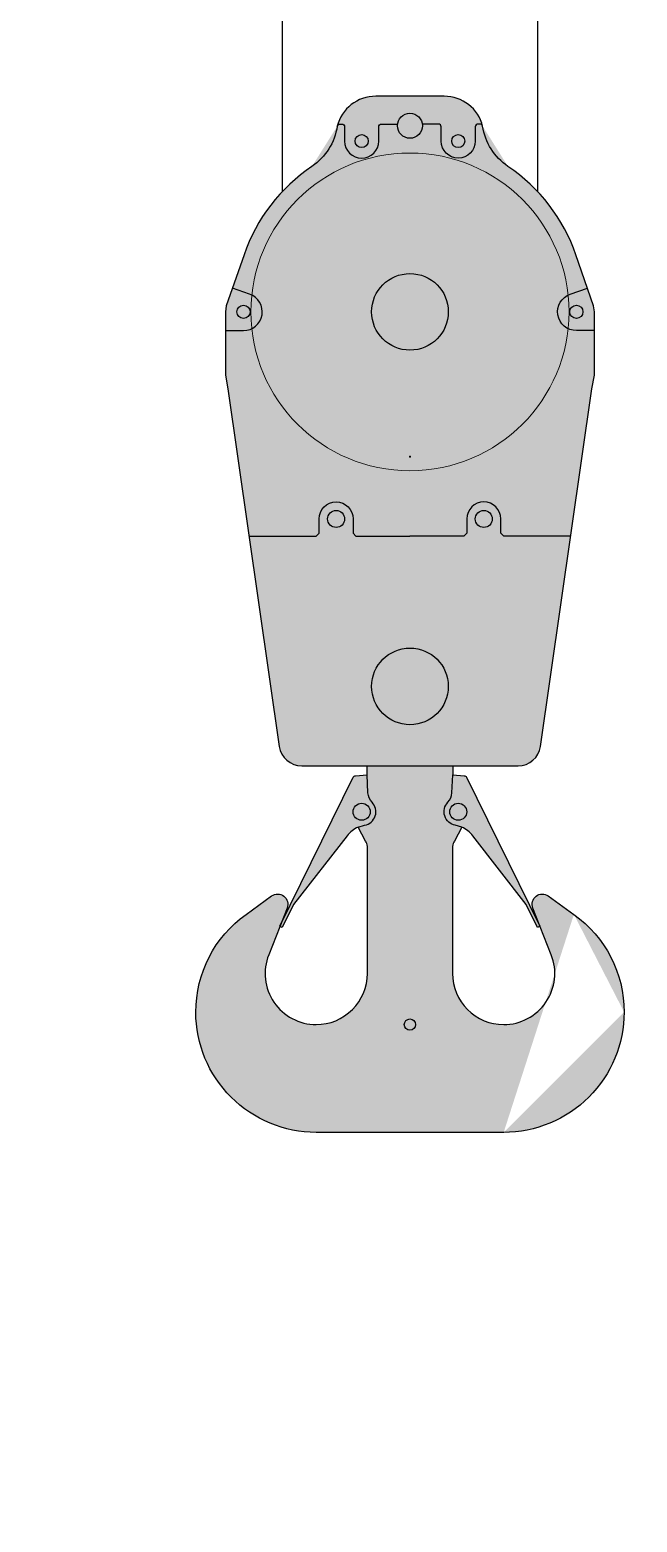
# Model space of a CAD drawing. Header units: millimetres. Extents: x -8379 to 6888, y 2213 to 23681.
# Drawn here: x 5819 to 6888, y 18421 to 21051 of the extents above; entities that cross this region are included whole.
import ezdxf
from ezdxf.enums import TextEntityAlignment as Align

# ---------------------------------------------------------------- set-up
doc = ezdxf.new("R2010")
doc.units = ezdxf.units.MM
doc.set_wipeout_variables(frame=1)
doc.layers.add('Техника. Кран LTM 1100-5.1', color=250, linetype='Continuous', true_color=0x333333)
doc.layers.add('Техника. Кран LTM 1100-5.1 Штрих', color=7, linetype='Continuous', true_color=0xffe38f)
doc.styles.add('arial', font='arial.ttf')

# ---------------------------------------------------------------- blocks, each defined once
blk = doc.blocks.new('BLOCK-20230507.062934')
at = {"color": 0, "linetype": 'ByBlock', "lineweight": -2, "transparency": 16777216}
blk.add_wipeout([(10500, 1070), (10500, 377.5), (350, 377.5), (350, 1070)], dxfattribs=at)
blk = doc.blocks.new('BLOCK-20230507.063436')
at = {"color": 0, "linetype": 'ByBlock', "lineweight": -2, "transparency": 16777216}
blk.add_wipeout([(5122.5, 328.5), (5122.5, -426.5), (-4867.5, -426.5), (-4867.5, -426.5), (-4877.5, -426.5), (-4877.5, 328.5)], dxfattribs=at)
blk = doc.blocks.new('BLOCK-7 roll')
blk.add_wipeout([(75.4, 439.9), (95.6, 438.6), (95.6, 438.6), (96.9, 438.3), (98, 437.7), (99, 436.9), (99.7, 435.8), (99.7, 435.8), (228.9, 173.3), (224.7, 171.2), (204.8, 211.6), (110.7, 332.8), (110.7, 332.8), (106.6, 337.4), (102, 341.5), (96.9, 345), (91.4, 347.8), (78.2, 323.3), (78.2, 323.3), (77, 321.1), (76, 318.9), (75.4, 316.5), (75, 314.1), (75, 314.1), (75, 90), (75, 90), (81.9, 55.6), (101.4, 26.4), (130.6, 6.9), (165, 0), (165, 0), (165, 0), (205.1, 9.4), (236.8, 35.7), (253.5, 73.4), (251.6, 114.6), (248.7, 123), (216.3, 205.4), (216.3, 205.4), (215.6, 216.7), (221.9, 226.2), (232.6, 230), (243.5, 226.6), (243.5, 226.6), (288.6, 194.2), (288.6, 194.2), (325.6, 160.4), (353.6, 118.8), (371.1, 71.8), (377, 22), (377, 22), (377, 22), (367.5, -40.8), (339.8, -97.9), (296.5, -144.3), (241.4, -175.7), (179.5, -189.5), (165, -190), (-165, -190), (-165, -190), (-227.8, -180.5), (-284.9, -152.8), (-331.3, -109.5), (-362.7, -54.4), (-376.5, 7.5), (-377, 22), (-377, 22), (-371.1, 71.8), (-353.6, 118.8), (-325.6, 160.4), (-288.6, 194.2), (-288.6, 194.2), (-243.5, 226.6), (-243.5, 226.6), (-232.6, 230), (-221.9, 226.2), (-215.6, 216.7), (-216.3, 205.4), (-216.3, 205.4), (-248.7, 123), (-248.7, 123), (-254.7, 82.2), (-241.8, 43.1), (-212.9, 13.8), (-173.9, 0.4), (-165, 0), (-165, 0), (-130.6, 6.9), (-101.4, 26.4), (-81.9, 55.6), (-75, 90), (-75, 90), (-75, 314.1), (-75, 314.1), (-75.4, 316.5), (-76, 318.9), (-77, 321.1), (-78.2, 323.3), (-91.4, 347.8), (-91.4, 347.8), (-96.9, 345), (-102, 341.5), (-106.6, 337.4), (-110.7, 332.8), (-110.7, 332.8), (-204.8, 211.6), (-224.7, 171.2), (-228.9, 173.3), (-99.7, 435.8), (-99.7, 435.8), (-99, 436.9), (-98, 437.7), (-96.9, 438.3), (-95.6, 438.6), (-75.4, 439.9), (-75.4, 456), (75.4, 456)])
at = {"color": 0, "linetype": 'ByBlock', "lineweight": -2, "transparency": 16777216}
for points in [[(-91.4, 347.8), (-79.8, 351.4, 0.602985), (-66.8, 391.8, -0.183801), (-73.9, 408.1), (-75.4, 439.9)], [(91.4, 347.8), (79.8, 351.4, -0.602985), (66.8, 391.8, 0.183801), (73.9, 408.1), (75.4, 439.9)]]:
    blk.add_lwpolyline(points, format="xyb", dxfattribs=at)
for centre, radius in [((-85, 375), 15), ((85, 375), 15), ((0, 0), 10)]:
    blk.add_circle(centre, radius, dxfattribs=at)
blk.add_wipeout([(-60.2, 1636), (-82.9, 1632.3), (-103.2, 1621.3), (-118.8, 1604.3), (-128, 1583.1), (-128, 1583.1), (-128, 1583.1), (-133.4, 1562.4), (-142.9, 1543.2), (-156.1, 1526.3), (-172.5, 1512.4), (-172.5, 1512.4), (-172.5, 1512.4), (-211.5, 1481.3), (-245, 1444.3), (-272.1, 1402.4), (-292.1, 1356.7), (-292.1, 1356.7), (-323.3, 1266.4), (-325, 1256), (-325, 1144.6), (-320.4, 1120.6), (-230, 490.2), (-230, 490.2), (-225.5, 476.8), (-216.6, 465.7), (-204.4, 458.5), (-190.4, 456), (-190.4, 456), (190.4, 456), (190.4, 456), (204.4, 458.5), (216.6, 465.7), (225.5, 476.8), (230, 490.2), (230, 490.2), (320.4, 1120.6), (325, 1144.6), (325, 1256), (323.3, 1266.4), (292.1, 1356.7), (292.1, 1356.7), (272.1, 1402.4), (245, 1444.3), (211.5, 1481.3), (172.5, 1512.4), (172.5, 1512.4), (172.5, 1512.4), (156.1, 1526.3), (142.9, 1543.2), (133.4, 1562.4), (128, 1583.1), (128, 1583.1), (128, 1583.1), (118.8, 1604.3), (103.2, 1621.3), (82.9, 1632.3), (60.2, 1636), (60.2, 1636)])
at = {"layer": 'Техника. Кран LTM 1100-5.1 Штрих'}
h = blk.add_hatch(color=256, dxfattribs=at)
h.dxf.hatch_style = 1
edge = h.paths.add_edge_path()
edge.add_arc((-60.5, 1566.4), 69.6, 89.7299, 166.0921)
edge.add_arc((-231.8, 1599), 105, 304.4226, 351.3082, ccw=False)
edge.add_arc((0, 1256), 309, 123.9286, 160.9778)
edge.add_line((-292.1, 1356.7), (-323.3, 1266.4))
edge.add_line((-323.3, 1266.4), (-325, 1256))
edge.add_line((-325, 1256), (-325, 1144.6))
edge.add_line((-325, 1144.6), (-320.4, 1120.6))
edge.add_line((-320.4, 1120.6), (-230, 490.2))
edge.add_arc((-190.4, 496), 40, 188.354, 270)
edge.add_line((-190.4, 456), (190.4, 456))
edge.add_arc((190.4, 496), 40, 270, 351.646)
edge.add_line((230, 490.2), (320.4, 1120.6))
edge.add_line((320.4, 1120.6), (325, 1144.6))
edge.add_line((325, 1144.6), (325, 1256))
edge.add_line((325, 1256), (323.3, 1266.4))
edge.add_line((323.3, 1266.4), (292.1, 1356.7))
edge.add_arc((0, 1256), 309, 19.0222, 56.0714)
edge.add_arc((231.8, 1599), 105, 188.6918, 235.5774, ccw=False)
edge.add_arc((60.5, 1566.4), 69.6, 13.9079, 90.2701)
edge.add_line((60.2, 1636), (-60.2, 1636))
at = {"layer": 'Техника. Кран LTM 1100-5.1 Штрих', "true_color": 0xadadad}
h = blk.add_hatch(color=253, dxfattribs=at)
h.dxf.hatch_style = 1
edge = h.paths.add_edge_path()
edge.add_line((75.4, 456), (75.4, 439.9))
edge.add_line((75.4, 439.9), (95.6, 438.6))
edge.add_arc((95.2, 433.6), 5, 26.2551, 86.2551, ccw=False)
edge.add_line((99.7, 435.8), (228.9, 173.3))
edge.add_line((228.9, 173.3), (224.7, 171.2))
edge.add_line((224.7, 171.2), (204.8, 211.6))
edge.add_line((204.8, 211.6), (110.7, 332.8))
edge.add_arc((71.2, 302.1), 50, 37.8152, 66.1332)
edge.add_line((91.4, 347.8), (78.2, 323.3))
edge.add_arc((94.4, 312.4), 19.5, 146.0717, 175.1219)
edge.add_line((75, 314.1), (75, 90))
edge.add_arc((165, 90), 90, 180, 270)
edge.add_arc((165, 90), 90, 270, 381.5119)
edge.add_line((248.7, 123), (216.3, 205.4))
edge.add_arc((233, 212), 18, 54.324, 201.5119, ccw=False)
edge.add_line((243.5, 226.6), (288.6, 194.2))
edge.add_arc((165, 22), 212, 0, 54.324, ccw=False)
edge.add_arc((165, 22), 212, 270, 360, ccw=False)
edge.add_line((165, -190), (-165, -190))
edge.add_arc((-165, 22), 212, 180, 270, ccw=False)
edge.add_arc((-165, 22), 212, 125.676, 180, ccw=False)
edge.add_line((-288.6, 194.2), (-243.5, 226.6))
edge.add_arc((-233, 212), 18, -21.5119, 125.676, ccw=False)
edge.add_line((-216.3, 205.4), (-248.7, 123))
edge.add_arc((-165, 90), 90, 158.4881, 270)
edge.add_arc((-165, 90), 90, 270, 360)
edge.add_line((-75, 90), (-75, 314.1))
edge.add_arc((-94.4, 312.4), 19.5, 4.8781, 33.9283)
edge.add_line((-78.2, 323.3), (-91.4, 347.8))
edge.add_arc((-71.2, 302.1), 50, 113.8668, 142.1848)
edge.add_line((-110.7, 332.8), (-204.8, 211.6))
edge.add_line((-204.8, 211.6), (-224.7, 171.2))
edge.add_line((-224.7, 171.2), (-228.9, 173.3))
edge.add_line((-228.9, 173.3), (-99.7, 435.8))
edge.add_arc((-95.2, 433.6), 5, 93.7449, 153.7449, ccw=False)
edge.add_line((-95.6, 438.6), (-75.4, 439.9))
edge.add_line((-75.4, 439.9), (-75.4, 456))
edge.add_line((-75.4, 456), (75.4, 456))
at = {"color": 0, "linetype": 'ByBlock', "lineweight": -2, "transparency": 16777216}
for points in [[(-60.2, 1636, 0.346096), (-128, 1583.1, -0.20748), (-172.5, 1512.4, 0.163081), (-292.1, 1356.7), (-323.3, 1266.4), (-325, 1256), (-325, 1144.6), (-320.4, 1120.6), (-230, 490.2, 0.372125), (-190.4, 456), (190.4, 456, 0.372125), (230, 490.2), (320.4, 1120.6), (325, 1144.6), (325, 1256), (323.3, 1266.4), (292.1, 1356.7, 0.163081), (172.5, 1512.4, -0.20748), (128, 1583.1, 0.346096), (60.2, 1636)], [(75.4, 456), (75.4, 439.9), (95.6, 438.6, -0.267949), (99.7, 435.8), (228.9, 173.3), (224.7, 171.2), (204.8, 211.6), (110.7, 332.8, 0.124193), (91.4, 347.8), (78.2, 323.3, 0.127439), (75, 314.1), (75, 90, 0.414214), (165, 0, 0.528981), (248.7, 123), (216.3, 205.4, -0.748013), (243.5, 226.6), (288.6, 194.2, -0.241575), (377, 22, -0.414214), (165, -190), (-165, -190, -0.414214), (-377, 22, -0.241575), (-288.6, 194.2), (-243.5, 226.6, -0.748013), (-216.3, 205.4), (-248.7, 123, 0.528981), (-165, 0, 0.414214), (-75, 90), (-75, 314.1, 0.127439), (-78.2, 323.3), (-91.4, 347.8, 0.124193), (-110.7, 332.8), (-204.8, 211.6), (-224.7, 171.2), (-228.9, 173.3), (-99.7, 435.8, -0.267949), (-95.6, 438.6), (-75.4, 439.9), (-75.4, 456)]]:
    blk.add_lwpolyline(points, format="xyb", close=True, dxfattribs=at)
for points in [[(-128, 1583.1, -0.348351), (-123.2, 1587), (-120, 1587, -0.414214), (-115, 1582), (-115, 1557, 1), (-55, 1557), (-55, 1582, -0.414214), (-50, 1587), (-21.8, 1587)], [(128, 1583.1, 0.348351), (123.2, 1587), (120, 1587, 0.414214), (115, 1582), (115, 1557, -1), (55, 1557), (55, 1582, 0.414214), (50, 1587), (21.8, 1587)], [(-325, 1223), (-293, 1223, 0.846396), (-282.2, 1287.2), (-312.5, 1297.6)], [(325, 1223), (293, 1223, -0.846396), (282.2, 1287.2), (312.5, 1297.6)], [(-283.2, 861), (-165, 861), (-160, 866), (-160, 891, -1), (-100, 891), (-100, 866), (-95, 861), (0, 861)], [(283.2, 861), (165, 861), (160, 866), (160, 891, 1), (100, 891), (100, 866), (95, 861), (0, 861)]]:
    blk.add_lwpolyline(points, format="xyb", dxfattribs=at)
for centre, radius in [((0, 1584), 22), ((-85, 1557), 11.5), ((85, 1557), 11.5), ((0, 1256), 67.5), ((-293, 1256), 11.6), ((293, 1256), 11.6), ((-130, 891), 15), ((130, 891), 15), ((0, 596), 67.5)]:
    blk.add_circle(centre, radius, dxfattribs=at)
at = {"color": 0, "linetype": 'ByBlock', "lineweight": 5, "transparency": 16777216}
blk.add_circle((0, 1256), 280, dxfattribs=at)
blk = doc.blocks.new('BLOCK-5 roll')
blk.add_wipeout([(59, 359), (59, 359), (59, 356), (60, 353), (61, 351), (62, 348), (62, 348), (62, 356), (87, 361), (177, 146), (173, 143), (156, 186), (88, 278), (88, 278), (85, 282), (82, 285), (78, 287), (74, 289), (62, 268), (62, 268), (61, 265), (60, 263), (59, 260), (59, 258), (59, 70), (59, 70), (64, 43), (80, 21), (102, 5), (129, 0), (129, 0), (129, 0), (161, 8), (186, 29), (198, 59), (195, 92), (195, 92), (172, 163), (172, 163), (171, 172), (176, 179), (184, 182), (192, 180), (192, 180), (213, 168), (213, 168), (248, 141), (276, 106), (293, 64), (299, 20), (299, 20), (299, 20), (290, -36), (262, -86), (220, -124), (167, -146), (129, -150), (-129, -150), (-129, -150), (-185, -141), (-235, -113), (-273, -71), (-295, -18), (-299, 20), (-299, 20), (-293, 64), (-276, 106), (-248, 141), (-213, 168), (-213, 168), (-192, 180), (-192, 180), (-184, 182), (-176, 179), (-171, 172), (-172, 163), (-172, 163), (-195, 92), (-195, 92), (-198, 59), (-186, 29), (-161, 8), (-129, 0), (-129, 0), (-129, 0), (-102, 5), (-80, 21), (-64, 43), (-59, 70), (-59, 70), (-59, 258), (-59, 258), (-59, 260), (-60, 263), (-61, 265), (-62, 268), (-74, 289), (-74, 289), (-78, 287), (-82, 285), (-85, 282), (-88, 278), (-156, 186), (-173, 143), (-177, 146), (-87, 361), (-62, 356), (-62, 348), (-62, 348), (-61, 351), (-60, 353), (-59, 356), (-59, 359), (-59, 359), (-59, 370), (59, 370)])
at = {"layer": 'Техника. Кран LTM 1100-5.1 Штрих'}
h = blk.add_hatch(color=256, dxfattribs=at)
h.dxf.hatch_style = 1
edge = h.paths.add_edge_path()
edge.add_arc((0, 1475), 50, 113.578178, 125.225424)
edge.add_line((-29, 1516), (-109, 1459))
edge.add_arc((-85, 1426), 41, 125.225424, 152.582541)
edge.add_arc((-299, 1537), 200, 305.964807, 332.582541, ccw=False)
edge.add_arc((0, 1125), 309, 125.964807, 160.977823)
edge.add_line((-292, 1226), (-323, 1135))
edge.add_line((-323, 1135), (-325, 1125))
edge.add_line((-325, 1125), (-325, 1046))
edge.add_line((-325, 1046), (-323, 1028))
edge.add_line((-323, 1028), (-265, 809))
edge.add_arc((-257, 811), 9, 194.703552, 374.703552)
edge.add_line((-248, 814), (-259, 858))
edge.add_arc((-240, 863), 20, 14.703552, 194.703552, ccw=False)
edge.add_line((-221, 868), (-190, 752))
edge.add_arc((-210, 747), 20, -165.296448, 14.703552, ccw=False)
edge.add_line((-229, 742), (-241, 787))
edge.add_arc((-249, 784), 9, 14.703552, 194.703552)
edge.add_line((-258, 782), (-158, 400))
edge.add_arc((-119, 410), 40, 194.703552, 270)
edge.add_line((-119, 370), (119, 370))
edge.add_arc((119, 410), 40, 270, 345.296448)
edge.add_line((158, 400), (258, 782))
edge.add_arc((249, 784), 9, 345.296448, 525.296448)
edge.add_line((241, 787), (229, 742))
edge.add_arc((210, 747), 20, 165.296448, 345.296448, ccw=False)
edge.add_line((190, 752), (221, 868))
edge.add_arc((240, 863), 20, -14.703552, 165.296448, ccw=False)
edge.add_line((259, 858), (248, 814))
edge.add_arc((257, 811), 9, 165.296448, 345.296448)
edge.add_line((265, 809), (323, 1028))
edge.add_line((323, 1028), (325, 1046))
edge.add_line((325, 1046), (325, 1125))
edge.add_line((325, 1125), (323, 1135))
edge.add_line((323, 1135), (292, 1226))
edge.add_arc((0, 1125), 309, 19.022177, 54.035193)
edge.add_arc((299, 1537), 200, 207.417459, 234.035193, ccw=False)
edge.add_arc((85, 1426), 41, 27.417459, 54.774576)
edge.add_line((109, 1459), (29, 1516))
edge.add_arc((0, 1475), 50, 54.774576, 66.421822)
edge.add_line((20, 1521), (20, 1562))
edge.add_line((20, 1562), (-20, 1562))
edge.add_line((-20, 1562), (-20, 1521))
at = {"layer": 'Техника. Кран LTM 1100-5.1 Штрих', "true_color": 0xadadad}
h = blk.add_hatch(color=253, dxfattribs=at)
h.dxf.hatch_style = 1
edge = h.paths.add_edge_path()
edge.add_line((59, 370), (59, 359))
edge.add_arc((79, 359), 20, 180, 211.46625)
edge.add_line((62, 348), (62, 356))
edge.add_line((62, 356), (87, 361))
edge.add_line((87, 361), (177, 146))
edge.add_line((177, 146), (173, 143))
edge.add_line((173, 143), (156, 186))
edge.add_line((156, 186), (88, 278))
edge.add_arc((56, 254), 40, 37.833682, 63.028914)
edge.add_line((74, 289), (62, 268))
edge.add_arc((79, 258), 20, 150, 180)
edge.add_line((59, 258), (59, 70))
edge.add_arc((129, 70), 70, 180, 270)
edge.add_arc((129, 70), 70, 270, 378.34627)
edge.add_line((195, 92), (172, 163))
edge.add_arc((185, 168), 14.2, 60.055724, 198.670563, ccw=False)
edge.add_line((192, 180), (213, 168))
edge.add_arc((129, 20), 170, 0, 60.527068, ccw=False)
edge.add_arc((129, 20), 170, 270, 360, ccw=False)
edge.add_line((129, -150), (-129, -150))
edge.add_arc((-129, 20), 170, 180, 270, ccw=False)
edge.add_arc((-129, 20), 170, 119.472932, 180, ccw=False)
edge.add_line((-213, 168), (-192, 180))
edge.add_arc((-185, 168), 14.2, -18.670563, 119.944276, ccw=False)
edge.add_line((-172, 163), (-195, 92))
edge.add_arc((-129, 70), 70, 161.65373, 270)
edge.add_arc((-129, 70), 70, 270, 360)
edge.add_line((-59, 70), (-59, 258))
edge.add_arc((-79, 258), 20, 0, 30)
edge.add_line((-62, 268), (-74, 289))
edge.add_arc((-56, 254), 40, 116.971086, 142.166318)
edge.add_line((-88, 278), (-156, 186))
edge.add_line((-156, 186), (-173, 143))
edge.add_line((-173, 143), (-177, 146))
edge.add_line((-177, 146), (-87, 361))
edge.add_line((-87, 361), (-62, 356))
edge.add_line((-62, 356), (-62, 348))
edge.add_arc((-79, 359), 20, 328.53375, 360)
edge.add_line((-59, 359), (-59, 370))
edge.add_line((-59, 370), (59, 370))
at = {"color": 0, "linetype": 'ByBlock', "lineweight": -2, "transparency": 16777216}
for points in [[(-20, 1521, 0.05086449), (-29, 1516), (-109, 1459, 0.11993814), (-121, 1445, -0.11666682), (-181, 1375, 0.15397286), (-292, 1226), (-323, 1135), (-325, 1125), (-325, 1046), (-323, 1028), (-265, 809, 1), (-248, 814), (-259, 858, -1), (-221, 868), (-190, 752, -1), (-229, 742), (-241, 787, 1), (-258, 782), (-158, 400, 0.34089744), (-119, 370), (119, 370, 0.34089744), (158, 400), (258, 782, 1), (241, 787), (229, 742, -1), (190, 752), (221, 868, -1), (259, 858), (248, 814, 1), (265, 809), (323, 1028), (325, 1046), (325, 1125), (323, 1135), (292, 1226, 0.15397286), (181, 1375, -0.11666682), (121, 1445, 0.11993814), (109, 1459), (29, 1516, 0.05086449), (20, 1521), (20, 1562), (-20, 1562)], [(59, 370), (59, 359, 0.13816668), (62, 348), (62, 356), (87, 361), (177, 146), (173, 143), (156, 186), (88, 278, 0.11037997), (74, 289), (62, 268, 0.1316525), (59, 258), (59, 70, 0.41421356), (129, 0, 0.51143006), (195, 92), (172, 163, -0.69123822), (192, 180), (213, 168, -0.2704156), (299, 20, -0.41421356), (129, -150), (-129, -150, -0.41421356), (-299, 20, -0.2704156), (-213, 168), (-192, 180, -0.69123822), (-172, 163), (-195, 92, 0.51143006), (-129, 0, 0.41421356), (-59, 70), (-59, 258, 0.1316525), (-62, 268), (-74, 289, 0.11037997), (-88, 278), (-156, 186), (-173, 143), (-177, 146), (-87, 361), (-62, 356), (-62, 348, 0.13816668), (-59, 359), (-59, 370)]]:
    blk.add_lwpolyline(points, format="xyb", close=True, dxfattribs=at)
for points in [[(-325, 1092), (-293, 1092, 0.84639639), (-282, 1156), (-312, 1167)], [(-74, 289, -0.0781177), (-63, 293, 0.65701152), (-53, 332, -0.18963962), (-62, 348)], [(-20, 1521, -0.10324372), (0, 1525)], [(0, 1525, -0.10324372), (20, 1521, -0.10324372)], [(74, 289, 0.0781177), (63, 293, -0.65701152), (53, 332, 0.18963962), (62, 348)], [(325, 1092), (293, 1092, -0.84639639), (282, 1156), (312, 1167)]]:
    blk.add_lwpolyline(points, format="xyb", dxfattribs=at)
for centre, radius in [((-293, 1125), 10), ((-130, 760), 26), ((-85, 1426), 15), ((-66, 315), 10), ((0, 505), 63), ((0, 1125), 53), ((0, 1475), 25), ((0, 0), 10), ((66, 315), 10), ((85, 1426), 15), ((130, 760), 26), ((293, 1125), 10)]:
    blk.add_circle(centre, radius, dxfattribs=at)
at = {"color": 0, "linetype": 'ByBlock', "lineweight": 5, "transparency": 16777216}
blk.add_circle((0, 1125), 280, dxfattribs=at)
blk = doc.blocks.new('BLOCK-20230507.215406')
blk.add_wipeout([(-20, 1377), (-92, 1377), (-92, 1377), (-94, 1376), (-96, 1374), (-97, 1372), (-96, 1369), (-96, 1369), (-96, 1369), (-108, 1378), (-123, 1377), (-134, 1368), (-136, 1353), (-136, 1353), (-138, 1356), (-141, 1357), (-145, 1356), (-147, 1353), (-172, 1257), (-184, 1241), (-292, 1093), (-323, 1002), (-325, 992), (-325, 917), (-322, 898), (-254, 661), (-254, 661), (-250, 656), (-243, 655), (-237, 659), (-237, 666), (-249, 710), (-249, 710), (-248, 726), (-236, 735), (-220, 734), (-211, 722), (-178, 606), (-178, 606), (-179, 591), (-191, 582), (-206, 583), (-216, 595), (-229, 639), (-229, 639), (-233, 645), (-240, 646), (-245, 641), (-246, 634), (-158, 331), (-158, 331), (-153, 319), (-144, 310), (-133, 304), (-120, 302), (-120, 302), (120, 302), (120, 302), (133, 304), (144, 310), (153, 319), (158, 331), (246, 634), (246, 634), (245, 641), (240, 646), (233, 645), (229, 639), (216, 595), (216, 595), (206, 583), (191, 582), (179, 591), (178, 606), (211, 722), (211, 722), (220, 734), (236, 735), (248, 726), (249, 710), (237, 666), (237, 666), (237, 659), (243, 655), (250, 656), (254, 661), (322, 898), (325, 917), (325, 992), (323, 1002), (292, 1093), (184, 1241), (172, 1257), (147, 1353), (147, 1353), (145, 1356), (141, 1357), (138, 1356), (136, 1353), (136, 1353), (134, 1368), (123, 1377), (108, 1378), (96, 1369), (96, 1369), (97, 1372), (96, 1374), (94, 1376), (92, 1377), (92, 1377), (20, 1377), (20, 1405), (-20, 1405)])
blk.add_wipeout([(48, 284), (59, 286), (59, 286), (61, 286), (63, 285), (64, 284), (65, 283), (65, 283), (145, 109), (141, 107), (126, 137), (72, 206), (72, 206), (67, 211), (62, 215), (56, 218), (50, 219), (50, 219), (48, 220), (47, 56), (47, 56), (52, 35), (64, 16), (82, 4), (104, 0), (104, 0), (104, 0), (129, 6), (149, 23), (159, 47), (157, 73), (157, 73), (138, 132), (138, 132), (138, 139), (142, 144), (149, 146), (156, 143), (156, 143), (190, 114), (190, 114), (209, 93), (224, 69), (232, 42), (235, 14), (235, 14), (235, 14), (226, -35), (199, -77), (158, -106), (110, -118), (104, -118), (-104, -118), (-104, -118), (-153, -109), (-195, -81), (-224, -41), (-235, 8), (-236, 14), (-236, 14), (-232, 42), (-224, 69), (-209, 93), (-190, 114), (-190, 114), (-156, 143), (-156, 143), (-149, 146), (-142, 144), (-138, 139), (-138, 132), (-138, 132), (-157, 73), (-157, 73), (-159, 47), (-149, 23), (-129, 6), (-104, 0), (-104, 0), (-104, 0), (-82, 4), (-64, 16), (-52, 35), (-48, 56), (-48, 56), (-48, 220), (-50, 219), (-50, 219), (-56, 218), (-62, 215), (-67, 211), (-72, 206), (-72, 206), (-126, 137), (-141, 107), (-145, 109), (-65, 283), (-65, 283), (-64, 284), (-63, 285), (-61, 286), (-59, 286), (-59, 286), (-48, 284), (-48, 302), (48, 302)])
at = {"layer": 'Техника. Кран LTM 1100-5.1 Штрих'}
h = blk.add_hatch(color=256, dxfattribs=at)
h.dxf.hatch_style = 1
edge = h.paths.add_edge_path()
edge.add_line((-20, 1405), (-20, 1377))
edge.add_line((-20, 1377), (-92, 1377))
edge.add_arc((-92, 1372), 5, 90, 211.232929)
edge.add_arc((-115, 1357), 22.3, 34.613733, 189.458784)
edge.add_arc((-142, 1352), 5.28, 14.029117, 163.916047)
edge.add_line((-147, 1353), (-172, 1257))
edge.add_line((-172, 1257), (-184, 1241))
edge.add_line((-184, 1241), (-292, 1093))
edge.add_line((-292, 1093), (-323, 1002))
edge.add_line((-323, 1002), (-325, 992))
edge.add_line((-325, 992), (-325, 917))
edge.add_line((-325, 917), (-322, 898))
edge.add_line((-322, 898), (-254, 661))
edge.add_arc((-245, 664), 9, 196.122599, 376.122599)
edge.add_line((-237, 666), (-249, 710))
edge.add_arc((-230, 716), 20, 16.122599, 196.122599, ccw=False)
edge.add_line((-211, 722), (-178, 606))
edge.add_arc((-197, 601), 20, -163.877401, 16.122599, ccw=False)
edge.add_line((-216, 595), (-229, 639))
edge.add_arc((-237, 637), 9, 16.122599, 196.122599)
edge.add_line((-246, 634), (-158, 331))
edge.add_arc((-120, 342), 40, 196.122599, 270)
edge.add_line((-120, 302), (120, 302))
edge.add_arc((120, 342), 40, 270, 343.877401)
edge.add_line((158, 331), (246, 634))
edge.add_arc((237, 637), 9, 343.877401, 523.877401)
edge.add_line((229, 639), (216, 595))
edge.add_arc((197, 601), 20, 163.877401, 343.877401, ccw=False)
edge.add_line((178, 606), (211, 722))
edge.add_arc((230, 716), 20, -16.122599, 163.877401, ccw=False)
edge.add_line((249, 710), (237, 666))
edge.add_arc((245, 664), 9, 163.877401, 343.877401)
edge.add_line((254, 661), (322, 898))
edge.add_line((322, 898), (325, 917))
edge.add_line((325, 917), (325, 992))
edge.add_line((325, 992), (323, 1002))
edge.add_line((323, 1002), (292, 1093))
edge.add_line((292, 1093), (184, 1241))
edge.add_line((184, 1241), (172, 1257))
edge.add_line((172, 1257), (147, 1353))
edge.add_arc((142, 1352), 5.28, 16.083953, 165.970883)
edge.add_arc((115, 1357), 22.3, 350.541216, 505.386267)
edge.add_arc((92, 1372), 5, 328.767071, 450)
edge.add_line((92, 1377), (20, 1377))
edge.add_line((20, 1377), (20, 1405))
edge.add_line((20, 1405), (-20, 1405))
at = {"layer": 'Техника. Кран LTM 1100-5.1 Штрих', "true_color": 0xadadad}
h = blk.add_hatch(color=253, dxfattribs=at)
h.dxf.hatch_style = 1
edge = h.paths.add_edge_path()
edge.add_line((48, 302), (48, 284))
edge.add_line((48, 284), (59, 286))
edge.add_arc((60, 281), 5, 24.831648, 99.831648, ccw=False)
edge.add_line((65, 283), (145, 109))
edge.add_line((145, 109), (141, 107))
edge.add_line((141, 107), (126, 137))
edge.add_line((126, 137), (72, 206))
edge.add_arc((44, 185), 35, 37.982597, 80.451204)
edge.add_line((50, 219), (48, 220))
edge.add_line((48, 220), (47, 56))
edge.add_arc((104, 56), 56, 180, 270)
edge.add_arc((104, 56), 56, 270, 377.80396)
edge.add_line((157, 73), (138, 132))
edge.add_arc((148, 135), 11, 49.199582, 197.803963, ccw=False)
edge.add_line((156, 143), (190, 114))
edge.add_arc((103, 14), 132, 0, 49.199581, ccw=False)
edge.add_arc((104, 14), 132, -90, 0, ccw=False)
edge.add_line((104, -118), (-104, -118))
edge.add_arc((-104, 14), 132, 180, 270, ccw=False)
edge.add_arc((-103, 14), 132, 130.800419, 180, ccw=False)
edge.add_line((-190, 114), (-156, 143))
edge.add_arc((-148, 135), 11, -17.803963, 130.800418, ccw=False)
edge.add_line((-138, 132), (-157, 73))
edge.add_arc((-104, 56), 56, 162.19604, 270)
edge.add_arc((-104, 56), 56, 270, 360)
edge.add_line((-48, 56), (-48, 220))
edge.add_line((-48, 220), (-50, 219))
edge.add_arc((-44, 185), 35, 99.548796, 142.017403)
edge.add_line((-72, 206), (-126, 137))
edge.add_line((-126, 137), (-141, 107))
edge.add_line((-141, 107), (-145, 109))
edge.add_line((-145, 109), (-65, 283))
edge.add_arc((-60, 281), 5, 80.168352, 155.168352, ccw=False)
edge.add_line((-59, 286), (-48, 284))
edge.add_line((-48, 284), (-48, 302))
edge.add_line((-48, 302), (48, 302))
at = {"color": 0, "linetype": 'ByBlock', "lineweight": -2, "transparency": 16777216}
for points in [[(-20, 1405), (-20, 1377), (-92, 1377, 0.58454558), (-96, 1369, 0.80147386), (-136, 1353, 0.76654344), (-147, 1353), (-172, 1257), (-184, 1241), (-292, 1093), (-323, 1002), (-325, 992), (-325, 917), (-322, 898), (-254, 661, 1), (-237, 666), (-249, 710, -1), (-211, 722), (-178, 606, -1), (-216, 595), (-229, 639, 1), (-246, 634), (-158, 331, 0.3340006), (-120, 302), (120, 302, 0.3340006), (158, 331), (246, 634, 1), (229, 639), (216, 595, -1), (178, 606), (211, 722, -1), (249, 710), (237, 666, 1), (254, 661), (322, 898), (325, 917), (325, 992), (323, 1002), (292, 1093), (184, 1241), (172, 1257), (147, 1353, 0.76654344), (136, 1353, 0.80147386), (96, 1369, 0.58454558), (92, 1377), (20, 1377), (20, 1405)], [(48, 302), (48, 284), (59, 286, -0.33945426), (65, 283), (145, 109), (141, 107), (126, 137), (72, 206, 0.18745477), (50, 219), (48, 220), (47, 56, 0.41421356), (104, 0, 0.50844846), (157, 73), (138, 132, -0.75769687), (156, 143), (190, 114, -0.21803335), (235, 14, -0.41421356), (104, -118), (-104, -118, -0.41421356), (-236, 14, -0.21803335), (-190, 114), (-156, 143, -0.75769687), (-138, 132), (-157, 73, 0.50844846), (-104, 0, 0.41421356), (-48, 56), (-48, 220), (-50, 219, 0.18745477), (-72, 206), (-126, 137), (-141, 107), (-145, 109), (-65, 283, -0.33945426), (-59, 286), (-48, 284), (-48, 302)]]:
    blk.add_lwpolyline(points, format="xyb", close=True, dxfattribs=at)
for points in [[(-325, 957), (-293, 957, 0.84639639), (-282, 1025), (-312, 1036)], [(-136, 1353, 1.17492685), (-96, 1369)], [(-48, 220, 0.54510011), (-40, 249, -0.17307933), (-46, 265), (-48, 284)], [(48, 220, -0.54510011), (40, 249, 0.17307933), (46, 265), (48, 284)], [(136, 1353, -1.17492685), (96, 1369)], [(325, 957), (293, 957, -0.84639639), (282, 1025), (312, 1036)]]:
    blk.add_lwpolyline(points, format="xyb", dxfattribs=at)
for points in [[(-48, 186), (-48, 220)], [(48, 186), (48, 220)]]:
    blk.add_lwpolyline(points, dxfattribs=at)
for centre, radius in [((-293, 992), 10.5), ((-115, 1357), 20), ((-85, 1293), 26), ((-53, 237), 12), ((0, 992), 55), ((0, 412), 48), ((0, 1327), 25.5), ((0, 0), 10), ((53, 237), 12), ((85, 1293), 26), ((115, 1357), 20), ((293, 992), 10.5)]:
    blk.add_circle(centre, radius, dxfattribs=at)
at = {"color": 0, "linetype": 'ByBlock', "lineweight": 5, "transparency": 16777216}
blk.add_circle((0, 992), 280, dxfattribs=at)
blk = doc.blocks.new('BLOCK-1 roll')
blk.add_wipeout([(-20, 1273), (-92, 1273), (-92, 1273), (-94, 1272), (-96, 1270), (-97, 1268), (-96, 1265), (-96, 1265), (-96, 1265), (-108, 1275), (-123, 1275), (-135, 1264), (-136, 1249), (-136, 1249), (-136, 1249), (-138, 1252), (-141, 1253), (-145, 1252), (-147, 1249), (-172, 1153), (-184, 1136), (-184, 1136), (-219, 1106), (-249, 1071), (-274, 1031), (-292, 989), (-292, 989), (-323, 898), (-325, 888), (-325, 818), (-325, 818), (-325, 812), (-324, 807), (-323, 802), (-322, 796), (-322, 796), (-246, 562), (-246, 562), (-242, 556), (-235, 556), (-230, 560), (-229, 567), (-243, 611), (-243, 611), (-242, 626), (-230, 636), (-215, 635), (-205, 623), (-168, 509), (-168, 509), (-170, 494), (-181, 484), (-196, 485), (-206, 497), (-220, 541), (-220, 541), (-225, 546), (-232, 546), (-237, 542), (-238, 535), (-159, 291), (-159, 291), (-153, 279), (-144, 271), (-133, 265), (-121, 263), (-121, 263), (121, 263), (121, 263), (133, 265), (144, 271), (153, 279), (159, 291), (159, 291), (238, 535), (238, 535), (237, 542), (232, 546), (225, 546), (220, 541), (206, 497), (206, 497), (196, 485), (181, 484), (170, 494), (168, 509), (205, 623), (205, 623), (215, 635), (230, 636), (242, 626), (243, 611), (229, 567), (229, 567), (230, 560), (235, 556), (242, 556), (246, 562), (322, 796), (322, 796), (323, 802), (324, 807), (325, 812), (325, 818), (325, 818), (325, 888), (323, 898), (292, 989), (292, 989), (274, 1031), (249, 1071), (219, 1106), (184, 1136), (184, 1136), (172, 1153), (147, 1249), (147, 1249), (145, 1252), (141, 1253), (138, 1252), (136, 1249), (136, 1249), (135, 1264), (123, 1275), (108, 1275), (96, 1265), (96, 1265), (96, 1265), (97, 1268), (96, 1270), (94, 1272), (92, 1273), (92, 1273), (20, 1273), (20, 1300), (-20, 1300)])
blk.add_wipeout([(-34, 248), (-34, 248), (-34, 244), (-36, 239), (-39, 235), (-43, 233), (-43, 233), (-47, 236), (-52, 238), (-57, 240), (-62, 240), (-72, 241), (-77, 101), (-72, 101), (-66, 130), (-41, 186), (-29, 179), (-29, 179), (-26, 177), (-24, 175), (-22, 172), (-21, 170), (-21, 170), (-21, 170), (-12, 148), (0, 128), (13, 109), (29, 92), (29, 92), (29, 92), (47, 67), (48, 37), (32, 11), (3, 0), (0, 0), (0, 0), (-16, 3), (-31, 10), (-42, 22), (-49, 37), (-49, 37), (-49, 37), (-54, 55), (-61, 73), (-70, 89), (-80, 105), (-80, 105), (-90, 112), (-102, 111), (-111, 103), (-112, 91), (-112, 91), (-112, 91), (-110, 75), (-109, 58), (-109, 42), (-110, 25), (-110, 25), (-110, 25), (-99, -22), (-70, -62), (-29, -88), (19, -96), (22, -96), (22, -96), (73, -84), (117, -55), (148, -13), (161, 38), (156, 90), (133, 138), (99, 170), (99, 170), (74, 185), (53, 207), (40, 234), (34, 263), (34, 263), (-34, 263)])
at = {"layer": 'Техника. Кран LTM 1100-5.1 Штрих'}
h = blk.add_hatch(color=256, dxfattribs=at)
h.dxf.hatch_style = 1
edge = h.paths.add_edge_path()
edge.add_line((-20, 1300), (-20, 1273))
edge.add_line((-20, 1273), (-92, 1273))
edge.add_arc((-92, 1268), 5, 90, 211.232929)
edge.add_arc((-115, 1254), 21.9, 29.72488, 194.347638)
edge.add_arc((-142, 1247), 5.33, 15.931721, 162.013442)
edge.add_line((-147, 1249), (-172, 1153))
edge.add_line((-172, 1153), (-184, 1136))
edge.add_arc((0, 888), 309, 126.46249, 160.977823)
edge.add_line((-292, 989), (-323, 898))
edge.add_line((-323, 898), (-325, 888))
edge.add_line((-325, 888), (-325, 818))
edge.add_arc((-255, 818), 70, 180, 197.835015)
edge.add_line((-322, 796), (-246, 562))
edge.add_arc((-238, 565), 9, 197.835015, 377.835015)
edge.add_line((-229, 567), (-243, 611))
edge.add_arc((-224, 617), 20, 17.835015, 197.835015, ccw=False)
edge.add_line((-205, 623), (-168, 509))
edge.add_arc((-187, 503), 20, -162.164985, 17.835015, ccw=False)
edge.add_line((-206, 497), (-220, 541))
edge.add_arc((-229, 538), 9, 17.835015, 197.835015)
edge.add_line((-238, 535), (-159, 291))
edge.add_arc((-121, 303), 40, 197.835015, 270)
edge.add_line((-121, 263), (121, 263))
edge.add_arc((121, 303), 40, 270, 342.164985)
edge.add_line((159, 291), (238, 535))
edge.add_arc((229, 538), 9, 342.164985, 522.164985)
edge.add_line((220, 541), (206, 497))
edge.add_arc((187, 503), 20, 162.164985, 342.164985, ccw=False)
edge.add_line((168, 509), (205, 623))
edge.add_arc((224, 617), 20, -17.835015, 162.164985, ccw=False)
edge.add_line((243, 611), (229, 567))
edge.add_arc((238, 565), 9, 162.164985, 342.164985)
edge.add_line((246, 562), (322, 796))
edge.add_arc((255, 818), 70, 342.164985, 360)
edge.add_line((325, 818), (325, 888))
edge.add_line((325, 888), (323, 898))
edge.add_line((323, 898), (292, 989))
edge.add_arc((0, 888), 309, 19.022177, 53.53751)
edge.add_line((184, 1136), (172, 1153))
edge.add_line((172, 1153), (147, 1249))
edge.add_arc((142, 1247), 5.33, 17.986558, 164.068279)
edge.add_arc((115, 1254), 21.9, 345.652362, 510.27512)
edge.add_arc((92, 1268), 5, 328.767071, 450)
edge.add_line((92, 1273), (20, 1273))
edge.add_line((20, 1273), (20, 1300))
edge.add_line((20, 1300), (-20, 1300))
at = {"layer": 'Техника. Кран LTM 1100-5.1 Штрих', "true_color": 0xadadad}
h = blk.add_hatch(color=253, dxfattribs=at)
h.dxf.hatch_style = 1
edge = h.paths.add_edge_path()
edge.add_line((-34, 263), (-34, 248))
edge.add_arc((-52, 248), 18, 299.272921, 359.996594, ccw=False)
edge.add_arc((-63, 210), 30, 47.445381, 88.010012)
edge.add_line((-62, 240), (-72, 241))
edge.add_line((-72, 241), (-77, 101))
edge.add_line((-77, 101), (-72, 101))
edge.add_line((-72, 101), (-66, 130))
edge.add_line((-66, 130), (-41, 186))
edge.add_line((-41, 186), (-29, 179))
edge.add_arc((-38, 164), 18, 19.911949, 60.000001, ccw=False)
edge.add_arc((178, 242), 212, 199.911948, 225.104265)
edge.add_arc((0, 50), 50.3, -90, 55.265132, ccw=False)
edge.add_arc((0, 50), 50.3, 195.048244, 270, ccw=False)
edge.add_arc((-254, -16), 212, 14.58349, 34.890209)
edge.add_arc((-95, 95), 18, 34.890207, 190.868286)
edge.add_arc((-321, 51), 212, -7.110764, 10.868286, ccw=False)
edge.add_arc((16, 30), 126, 182.096422, 272.747284)
edge.add_arc((16, 50), 146, 272.371085, 415.059217)
edge.add_arc((143, 270), 110, 183.853248, 246.602519, ccw=False)
edge.add_line((34, 263), (-34, 263))
at = {"color": 0, "linetype": 'ByBlock', "lineweight": -2, "transparency": 16777216}
for points in [[(-20, 1300), (-20, 1273), (-92, 1273, 0.58454558), (-96, 1265, 0.87406869), (-136, 1249, 0.74051304), (-147, 1249), (-172, 1153), (-184, 1136, 0.15175056), (-292, 989), (-323, 898), (-325, 888), (-325, 818, 0.07797741), (-322, 796), (-246, 562, 1), (-229, 567), (-243, 611, -1), (-205, 623), (-168, 509, -1), (-206, 497), (-220, 541, 1), (-238, 535), (-159, 291, 0.32571577), (-121, 263), (121, 263, 0.32571577), (159, 291), (238, 535, 1), (220, 541), (206, 497, -1), (168, 509), (205, 623, -1), (243, 611), (229, 567, 1), (246, 562), (322, 796, 0.07797741), (325, 818), (325, 888), (323, 898), (292, 989, 0.15175056), (184, 1136), (172, 1153), (147, 1249, 0.74051304), (136, 1249, 0.87406869), (96, 1265, 0.58454558), (92, 1273), (20, 1273), (20, 1300)], [(-34, 263), (-34, 248, -0.2713364), (-43, 233, 0.17886835), (-62, 240), (-72, 241), (-77, 101), (-72, 101), (-66, 130), (-41, 186), (-29, 179, -0.17672315), (-21, 170, 0.11036709), (29, 92, -0.73501066), (0, 0, -0.33921952), (-49, 37, 0.08883738), (-80, 105, 0.80962568), (-112, 91, -0.07860973), (-110, 25, 0.41754467), (22, -96, 0.717833), (99, 170, -0.2808485), (34, 263)]]:
    blk.add_lwpolyline(points, format="xyb", close=True, dxfattribs=at)
for points in [[(-325, 853), (-293, 853, 0.84639639), (-282, 921), (-312, 931)], [(-136, 1249, 1.17492685), (-96, 1265)], [(-41, 186), (-36, 198, 0.32231515), (-43, 233)], [(136, 1249, -1.17492685), (96, 1265)], [(325, 853), (293, 853, -0.84639639), (282, 921), (312, 931)]]:
    blk.add_lwpolyline(points, format="xyb", dxfattribs=at)
blk.add_lwpolyline([(-20, 1273), (20, 1273)], dxfattribs=at)
for centre in [(-293, 888), (293, 888)]:
    blk.add_circle(centre, 12.2)
at = {"color": 0, "linetype": 'ByBlock', "lineweight": 5, "transparency": 16777216}
blk.add_circle((0, 888), 280, dxfattribs=at)
at = {"color": 0, "linetype": 'ByBlock', "lineweight": -2, "transparency": 16777216}
for centre, radius in [((-115, 1254), 20), ((-85, 1189), 26), ((0, 888), 55), ((-46, 210), 5), ((0, 358), 30.5), ((0, 1223), 25.5), ((85, 1189), 26), ((115, 1254), 20)]:
    blk.add_circle(centre, radius, dxfattribs=at)
blk = doc.blocks.new('BLOCK-20230507.220718')
blk.add_wipeout([(-118, 1012), (-118, 1012), (-113, 1005), (-110, 998), (-110, 990), (-113, 982), (-113, 982), (-148, 918), (-150, 909), (-150, 378), (-101, 195), (-101, 195), (-100, 194), (-99, 193), (-98, 192), (-96, 192), (96, 192), (96, 192), (98, 192), (99, 193), (100, 194), (101, 195), (150, 378), (150, 909), (148, 918), (113, 982), (113, 982), (110, 990), (110, 998), (113, 1005), (118, 1012), (111, 1019), (-111, 1019)])
blk.add_wipeout([(-50, 180), (-47, 177), (-24, 177), (-24, 173), (-24, 173), (-25, 170), (-26, 167), (-28, 165), (-30, 164), (-30, 164), (-33, 162), (-52, 162), (-52, 67), (-47, 67), (-42, 102), (-28, 131), (-19, 126), (-19, 126), (-18, 125), (-16, 124), (-15, 122), (-14, 120), (-14, 120), (-14, 120), (-9, 109), (-3, 98), (4, 87), (11, 77), (11, 77), (27, 58), (27, 58), (35, 40), (32, 21), (19, 6), (0, 0), (0, 0), (0, 0), (-11, 2), (-22, 7), (-30, 16), (-34, 26), (-34, 26), (-34, 26), (-38, 39), (-44, 52), (-50, 64), (-57, 75), (-57, 75), (-57, 75), (-64, 80), (-72, 79), (-77, 74), (-79, 66), (-79, 66), (-79, 66), (-78, 57), (-77, 48), (-77, 40), (-78, 31), (-78, 31), (-78, 31), (-74, -3), (-58, -34), (-32, -56), (0, -68), (0, -68), (0, -68), (44, -63), (82, -41), (108, -5), (116, 38), (105, 81), (77, 116), (71, 120), (71, 120), (55, 130), (42, 142), (32, 157), (26, 174), (26, 174), (26, 177), (48, 177), (51, 180), (51, 192), (-50, 192)])
at = {"layer": 'Техника. Кран LTM 1100-5.1 Штрих'}
h = blk.add_hatch(color=256, dxfattribs=at)
h.dxf.hatch_style = 1
edge = h.paths.add_edge_path()
edge.add_line((-111, 1019), (-118, 1012))
edge.add_arc((-135, 994), 25, -27.367868, 45.584692, ccw=False)
edge.add_line((-113, 982), (-148, 918))
edge.add_line((-148, 918), (-150, 909))
edge.add_line((-150, 909), (-150, 378))
edge.add_line((-150, 378), (-101, 195))
edge.add_arc((-96, 197), 5, 195.000009, 270.000001)
edge.add_line((-96, 192), (96, 192))
edge.add_arc((96, 197), 5, 269.999999, 344.999991)
edge.add_line((101, 195), (150, 378))
edge.add_line((150, 378), (150, 909))
edge.add_line((150, 909), (148, 918))
edge.add_line((148, 918), (113, 982))
edge.add_arc((135, 994), 25, 134.415308, 207.367868, ccw=False)
edge.add_line((118, 1012), (111, 1019))
edge.add_line((111, 1019), (-111, 1019))
at = {"layer": 'Техника. Кран LTM 1100-5.1 Штрих', "true_color": 0xadadad}
h = blk.add_hatch(color=253, dxfattribs=at)
h.dxf.hatch_style = 1
edge = h.paths.add_edge_path()
edge.add_line((-50, 192), (-50, 180))
edge.add_line((-50, 180), (-47, 177))
edge.add_line((-47, 177), (-24, 177))
edge.add_line((-24, 177), (-24, 173))
edge.add_arc((-36, 174), 12, 300, 354.289611, ccw=False)
edge.add_line((-30, 164), (-33, 162))
edge.add_line((-33, 162), (-52, 162))
edge.add_line((-52, 162), (-52, 67))
edge.add_line((-52, 67), (-47, 67))
edge.add_line((-47, 67), (-42, 102))
edge.add_line((-42, 102), (-28, 131))
edge.add_line((-28, 131), (-19, 126))
edge.add_arc((-25, 116), 12, 21.02427, 60, ccw=False)
edge.add_arc((126, 174), 150, 201.02427, 220.01972)
edge.add_line((11, 77), (27, 58))
edge.add_arc((0, 35), 35.5, -90, 40.01972, ccw=False)
edge.add_arc((0, 35), 35.5, 194.960091, 270, ccw=False)
edge.add_arc((-179, -12), 150, 14.960088, 35.627138)
edge.add_arc((-67, 68), 12, 35.728985, 188.574874)
edge.add_arc((-227, 44), 150, -4.902957, 8.676667, ccw=False)
edge.add_arc((13, 23), 91, 174.868922, 261.838754)
edge.add_arc((12, 35), 103, 263.108036, 415.413967)
edge.add_arc((104, 194), 80.8, 193.932046, 245.862789, ccw=False)
edge.add_line((26, 174), (26, 177))
edge.add_line((26, 177), (48, 177))
edge.add_line((48, 177), (51, 180))
edge.add_line((51, 180), (51, 192))
edge.add_line((51, 192), (-50, 192))
at = {"color": 0, "linetype": 'ByBlock', "lineweight": -2, "transparency": 16777216}
for points in [[(-111, 1019), (-118, 1012, -0.32952106), (-113, 982), (-148, 918), (-150, 909), (-150, 378), (-101, 195, 0.33945422), (-96, 192), (96, 192, 0.33945422), (101, 195), (150, 378), (150, 909), (148, 918), (113, 982, -0.32952106), (118, 1012), (111, 1019)], [(-50, 192), (-50, 180), (-47, 177), (-24, 177), (-24, 173, -0.24141566), (-30, 164), (-33, 162), (-52, 162), (-52, 67), (-47, 67), (-42, 102), (-28, 131), (-19, 126, -0.1717224), (-14, 120, 0.0830736), (11, 77), (27, 58, -0.63719123), (0, 0, -0.33964847), (-34, 26, 0.09042225), (-57, 75, 0.78724668), (-79, 66, -0.05932173), (-78, 31, 0.39880697), (0, -68, 0.78343757), (71, 120, -0.23054992), (26, 174), (26, 177), (48, 177), (51, 180), (51, 192)]]:
    blk.add_lwpolyline(points, format="xyb", close=True, dxfattribs=at)
for points in [[(-150, 614), (150, 614)], [(118, 1012), (-118, 1012)], [(-50, 192), (-50, 180), (-47, 177), (-24, 177)], [(-24, 177), (26, 177)]]:
    blk.add_lwpolyline(points, dxfattribs=at)
for points in [[(44, 882, 0.10479352), (-44, 882, 2.5688881), (44, 882)], [(-50, 614), (-50, 674, -1), (50, 674), (50, 614)], [(-28, 131), (-23, 142, 0.48550391), (-33, 162)]]:
    blk.add_lwpolyline(points, format="xyb", dxfattribs=at)
for centre, radius in [((-33, 148), 7.75), ((0, 674), 21)]:
    blk.add_circle(centre, radius, dxfattribs=at)
blk = doc.blocks.new('*U61')
at = {"color": 0, "linetype": 'ByBlock', "lineweight": -2, "transparency": 16777216, "flags": 128}
blk.add_lwpolyline([(6776.3, 10939.8), (6776.3, 8440.6), (7226.3, 8440.6), (7226.3, 10939.8)], close=True, dxfattribs=at)
at = {"color": 0, "linetype": 'ByBlock', "lineweight": -2, "transparency": 16777216, "xscale": -1, "rotation": 44.03719255942481}
blk.add_blockref('BLOCK-20230507.062934', (7001.3, 10939.8), dxfattribs=at)
blk.add_blockref('BLOCK-20230507.063436', (2594.3, 7761.4), dxfattribs=at)
at = {"transparency": 16777216}
blk.add_blockref('BLOCK-7 roll', (7001.3, 7739.8), dxfattribs=at)
at = {"layer": 'Defpoints', "color": 250, "linetype": 'ByBlock', "lineweight": -2, "transparency": 16777216, "style": 'arial', "width": 0.7}
blk.add_attdef('МАРКА', text='', height=250, rotation=44.0372, dxfattribs=at).set_placement((5017.3, 9877.8), align=Align.MIDDLE_CENTER)
at = {"transparency": 16777216, "xscale": 0.001, "yscale": 0.001, "zscale": 0.001}
blk.add_blockref('BLOCK-5 roll', (7001.3, 8739.8), dxfattribs=at)
blk.add_blockref('BLOCK-20230507.215406', (7001.3, 8739.8), dxfattribs=at)
blk.add_blockref('BLOCK-1 roll', (7001.3, 8739.8), dxfattribs=at)
blk.add_blockref('BLOCK-20230507.220718', (7001.3, 8739.8), dxfattribs=at)

msp = doc.modelspace()

# ---------------------------------------------------------------- block references
at = {"layer": 'Техника. Кран LTM 1100-5.1', "transparency": 16777216}
msp.add_blockref('*U61', (-513.7, 11557.7), dxfattribs=at)

doc.saveas('drawing.dxf')
